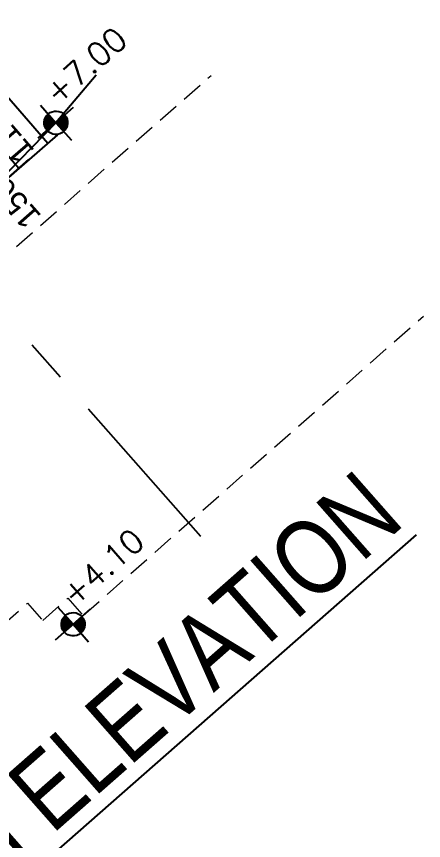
# Model space of a CAD drawing. Header units: millimetres. Extents: x 832728086 to 834530684, y 817551485 to 818349469.
# Drawn here: x 834424581 to 834427621, y 817816598 to 817822761 of the extents above; entities that cross this region are included whole.
import ezdxf

# ---------------------------------------------------------------- set-up
doc = ezdxf.new("R2010")
doc.units = ezdxf.units.MM
doc.header["$LTSCALE"] = 100
doc.linetypes.add('Grid Line', pattern=[22.225, 12.7, -3.175, 3.175, -3.175])
doc.linetypes.add('Hidden', pattern=[9.525, 6.35, -3.175])
for name, color, linetype in [('A-COLS', 3, 'Continuous'), ('DLN020__', 6, 'Continuous'), ('DLN030_2', 1, 'Continuous'), ('DLN0401_', 7, 'Continuous'), ('DLN210__', 7, 'Continuous'), ('LEVEL', 7, 'Continuous')]:
    doc.layers.add(name, color=color, linetype=linetype)
doc.styles.add('romans', font='romans.shx')
doc.styles.get("Standard").update_dxf_attribs({"font": 'swiss.ttf'})
doc.styles.add('Swis721tBT', font='swissl.ttf')
doc.dimstyles.new('INTDIM350', dxfattribs={"dimtxt": 350, "dimasz": 200, "dimexe": 100, "dimexo": 150, "dimgap": 100, "dimtad": 1, "dimdec": 0, "dimzin": 9, "dimdsep": 46, "dimtxsty": 'Swis721tBT', "dimblk": 'OPEN30', "dimcen": -125, "dimclrd": 256, "dimclre": 256, "dimclrt": 2, "dimaunit": 1, "dimadec": 1, "dimazin": 0, "dimtfac": 0.444444, "dimtdec": 0, "dimtix": 1, "dimtmove": 2, "dimatfit": 3, "dimldrblk": 'OPEN30', "dimfxl": 0, "dimtolj": 1, "dimlwd": -1, "dimlwe": -1, "dimarcsym": 0})

# ---------------------------------------------------------------- blocks, each defined once
blk = doc.blocks.new('*X5')
at = {"color": 0}
for p, q in [((45956, 42700), (46156, 42700)), ((45956, 42694), (46156, 42694)), ((45957, 42688), (46156, 42688)), ((45957, 42681), (46156, 42681)), ((45958, 42675), (46156, 42675)), ((45959, 42669), (46156, 42669)), ((45960, 42662), (46156, 42662)), ((45962, 42656), (46156, 42656)), ((45964, 42650), (46156, 42650)), ((45965, 42644), (46156, 42644)), ((45968, 42638), (46156, 42638)), ((45970, 42631), (46156, 42631)), ((45973, 42625), (46156, 42625)), ((45975, 42619), (46156, 42619)), ((45978, 42612), (46156, 42612)), ((45982, 42606), (46156, 42606)), ((45986, 42600), (46156, 42600)), ((45990, 42594), (46156, 42594)), ((45994, 42588), (46156, 42588)), ((45999, 42581), (46156, 42581)), ((46004, 42575), (46156, 42575)), ((46009, 42569), (46156, 42569)), ((46015, 42562), (46156, 42562)), ((46022, 42556), (46156, 42556)), ((46029, 42550), (46156, 42550)), ((46037, 42544), (46156, 42544)), ((46047, 42538), (46156, 42538)), ((46057, 42531), (46156, 42531)), ((46069, 42525), (46156, 42525)), ((46083, 42519), (46156, 42519)), ((46102, 42512), (46156, 42512)), ((46133, 42506), (46156, 42506))]:
    blk.add_line(p, q, dxfattribs=at)
blk = doc.blocks.new('*X4')
at = {"color": 0}
for p, q in [((46156, 42900), (46200, 42900)), ((46156, 42894), (46222, 42894)), ((46156, 42888), (46238, 42888)), ((46156, 42881), (46250, 42881)), ((46156, 42875), (46261, 42875)), ((46156, 42869), (46271, 42869)), ((46156, 42862), (46279, 42862)), ((46156, 42856), (46287, 42856)), ((46156, 42850), (46294, 42850)), ((46156, 42844), (46300, 42844)), ((46156, 42838), (46306, 42838)), ((46156, 42831), (46311, 42831)), ((46156, 42825), (46316, 42825)), ((46156, 42819), (46320, 42819)), ((46156, 42812), (46324, 42812)), ((46156, 42806), (46328, 42806)), ((46156, 42800), (46332, 42800)), ((46156, 42794), (46335, 42794)), ((46156, 42788), (46338, 42788)), ((46156, 42781), (46341, 42781)), ((46156, 42775), (46343, 42775)), ((46156, 42769), (46345, 42769)), ((46156, 42762), (46347, 42762)), ((46156, 42756), (46349, 42756)), ((46156, 42750), (46351, 42750)), ((46156, 42744), (46352, 42744)), ((46156, 42738), (46353, 42738)), ((46156, 42731), (46354, 42731)), ((46156, 42725), (46355, 42725)), ((46156, 42719), (46355, 42719)), ((46156, 42712), (46356, 42712)), ((46156, 42706), (46356, 42706))]:
    blk.add_line(p, q, dxfattribs=at)
blk = doc.blocks.new('ELFIN')
at = {"layer": 'LEVEL'}
for p, q in [((0, 0.5), (0, 0)), ((0, 0), (-0.5, 0)), ((0, 0), (0, -0.5)), ((0.5, 0), (0, 0))]:
    blk.add_line(p, q, dxfattribs=at)
for start, end in [(90, 180), (0, 90), (180, 270), (270, 0)]:
    blk.add_arc((0, 0), 0.25, start, end, dxfattribs=at)
at = {"layer": 'LEVEL', "xscale": 0.00125, "yscale": 0.00125, "zscale": 0.00125}
for name in ['*X4', '*X5']:
    blk.add_blockref(name, (-57.695, -53.381), dxfattribs=at)
at = {"layer": 'LEVEL', "style": 'romans'}
blk.add_attdef('ELFIN', (0.254, 0.347), '', height=0.5, dxfattribs=at)
blk = doc.blocks.new('*D78')
at = {"layer": 'Defpoints', "color": 0}
for p in [(834424049.5, 817822695.4), (834423456.8, 817822182.7, 0), (834424222.8, 817821297.2, 0)]:
    blk.add_point(p, dxfattribs=at)
at = {"layer": 'DLN030_2', "linetype": 'Continuous'}
for p, q in [((834423570.3, 817822280.8), (834424125.1, 817822760.8)), ((834424815.5, 817821809.8), (834424049.5, 817822695.4)), ((834424336.3, 817821395.3), (834424891.1, 817821875.3))]:
    blk.add_line(p, q, dxfattribs=at)
at = {"layer": 'DLN030_2', "color": 2, "insert": (834424288.8, 817822128.3), "char_height": 175, "attachment_point": 5, "rotation": 130.86084, "style": 'Swis721tBT'}
blk.add_mtext('\\A1;1100 MIN.', dxfattribs=at)
blk = doc.blocks.new('_Open30')
at = {"color": 0, "linetype": 'ByBlock', "lineweight": -2}
for p, q in [((-1, 0.268), (0, 0)), ((0, 0), (-1, -0.268)), ((0, 0), (-1, 0))]:
    blk.add_line(p, q, dxfattribs=at)
blk = doc.blocks.new('*D79')
at = {"layer": 'Defpoints', "color": 0}
for p in [(834424598, 817821627.4), (834424152, 817821529, 0), (834424297.9, 817821363.3, 0)]:
    blk.add_point(p, dxfattribs=at)
at = {"layer": 'DLN030_2', "linetype": 'Continuous'}
for p, q in [((834424264.6, 817821628.1), (834424527.2, 817821859.2)), ((834424452.1, 817821793.1), (834424598, 817821627.4)), ((834424410.5, 817821462.4), (834424673.1, 817821693.4))]:
    blk.add_line(p, q, dxfattribs=at)
at = {"layer": 'DLN030_2', "color": 2, "insert": (834424382.5, 817821584.8), "char_height": 175, "attachment_point": 5, "rotation": 131.3502, "style": 'Swis721tBT'}
blk.add_mtext('\\A1;150 MIN.', dxfattribs=at)

msp = doc.modelspace()

# ---------------------------------------------------------------- linework, layer by layer
at = {"layer": 'A-COLS', "color": 3, "linetype": 'Hidden', "lineweight": 18, "ltscale": 0.25}
for p, q in [((834424581.4544, 817821041.0655), (834426034.7845, 817822320.1049)), ((834425078.5435, 817818281.4638, 0.0104), (834427620.9246, 817820518.9496)), ((834424777.6161, 817818244.9879, 0.0104), (834424965.2875, 817818410.1528, 0.0104)), ((834424965.2875, 817818410.1528, 0.0104), (834425078.5435, 817818281.4638, 0.0104)), ((834424476.6888, 817818208.5119, 0.0104), (834424664.3602, 817818373.6768, 0.0104)), ((834424664.3602, 817818373.6768, 0.0104), (834424777.6161, 817818244.9879, 0.0104))]:
    msp.add_line(p, q, dxfattribs=at)
at = {"layer": 'DLN020__', "linetype": 'Grid Line'}
msp.add_line((834425958.1968, 817818871.8664), (834422935.9249, 817822305.974), dxfattribs=at)
at = {"layer": 'DLN210__', "color": 5}
msp.add_line((834424875.7779, 817821966.15, 0.0052), (834420265.3112, 817817242.5362), dxfattribs=at)
at = {"layer": 'DLN210__', "color": 5, "elevation": 0.0052}
msp.add_lwpolyline([(834425177.5531, 817822321.4882), (834424875.7779, 817821966.15)], dxfattribs=at)

# ---------------------------------------------------------------- block references
at = {"layer": 'LEVEL'}
ref = msp.add_blockref('ELFIN', (834424875.7779, 817821966.15, 0.0052), dxfattribs=dict(at, xscale=-350.0000000000001, yscale=350.0000000000001, zscale=350.0000000000001, rotation=41.35019554188914))
ref.add_attrib('ELFIN', '+7.00', (834424883.6551, 817822089.6427, 0.0052), dxfattribs={"height": 175, "rotation": 41.35019207, "style": 'romans'})
ref = msp.add_blockref('ELFIN', (834425003.7739, 817818215.661), dxfattribs=dict(at, xscale=-350.0000000000001, yscale=350.0000000000001, zscale=350.0000000000001, rotation=41.35019554188914))
ref.add_attrib('ELFIN', '+4.10', (834425011.6512, 817818339.1537), dxfattribs={"height": 175, "rotation": 41.35019207, "style": 'romans'})

# ---------------------------------------------------------------- texts
at = {"layer": 'DLN0401_', "color": 3, "width": 0.8}
msp.add_text('%%UEAST SOUTH ELEVATION', height=562.5, rotation=41.35019659, dxfattribs=at).set_placement((834421700.1301, 817813870.1788))

# ---------------------------------------------------------------- dimensions: what is measured, and where the dimension line sits
at = {"layer": 'DLN030_2'}
dim = msp.add_aligned_dim(p1=(834424222.8377, 817821297.1858, 0.0052), p2=(834423456.8373, 817822182.7031, 0.0052), distance=-783.6066, text='1100 MIN.', dimstyle='INTDIM350', override={"dimtxt": 175}, dxfattribs=at)
dim.commit()
dim.dimension.update_dxf_attribs({"geometry": '*D78', "text_midpoint": (834424288.8314, 817822128.3383)})
dim = msp.add_linear_dim(base=(834424598.0263, 817821627.3799), p1=(834424152.0256, 817821529.0111, 0.0052), p2=(834424297.9063, 817821363.2517, 0.0052), angle=131.35019583, text='150 MIN.', dimstyle='INTDIM350', override={"dimtxt": 175}, dxfattribs=at)
dim.commit()
dim.dimension.update_dxf_attribs({"geometry": '*D79', "text_midpoint": (834424382.5041, 817821584.7768)})

doc.saveas('drawing.dxf')
